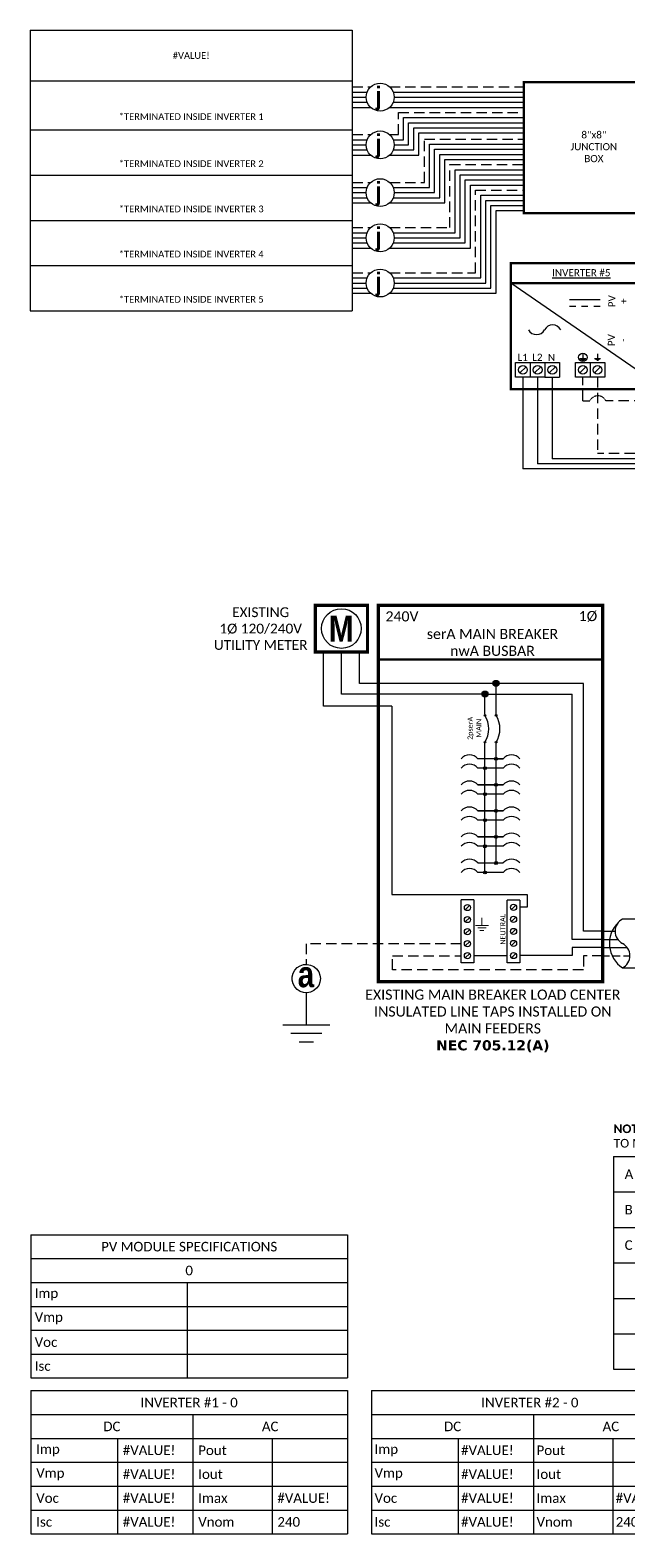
# Model space of a CAD drawing. Header units: feet. Extents: x 10037 to 10656, y 16038 to 16580.
# Drawn here: x 10037 to 10253, y 16038 to 16580 of the extents above; entities that cross this region are included whole.
import ezdxf

# ---------------------------------------------------------------- set-up
doc = ezdxf.new("R2010")
doc.units = ezdxf.units.FT
doc.header["$MEASUREMENT"] = 0
doc.linetypes.add('HIDDEN', pattern=[0.375, 0.25, -0.125])
doc.styles.add('ONE LINE TXT', font='techb___.ttf')
doc.styles.get("Standard").update_dxf_attribs({"font": 'CALIBRI.TTF'})

# ---------------------------------------------------------------- blocks, each defined once
blk = doc.blocks.new('lineTapPanel')
at = {"linetype": 'Continuous'}
h = blk.add_hatch(color=254, dxfattribs=at)
h.dxf.hatch_style = 1
edge = h.paths.add_edge_path()
edge.add_arc((-38.44, 98.34), 1.11, 0, 360)
h = blk.add_hatch(color=254, dxfattribs=at)
h.dxf.hatch_style = 1
edge = h.paths.add_edge_path()
edge.add_arc((-42.47, 94.51), 1.11, 0, 360)
h = blk.add_hatch(color=1, dxfattribs=at)
h.dxf.hatch_style = 1
edge = h.paths.add_edge_path()
edge.add_arc((-42.47, 86.8), 0.291, 0, 360)
h = blk.add_hatch(color=1, dxfattribs=at)
h.dxf.hatch_style = 1
edge = h.paths.add_edge_path()
edge.add_arc((-38.44, 86.8), 0.291, 0, 360)
h = blk.add_hatch(color=1, dxfattribs=at)
h.dxf.hatch_style = 1
edge = h.paths.add_edge_path()
edge.add_arc((-42.47, 77.16), 0.291, 0, 360)
h = blk.add_hatch(color=1, dxfattribs=at)
h.dxf.hatch_style = 1
edge = h.paths.add_edge_path()
edge.add_arc((-38.44, 77.16), 0.291, 0, 360)
h = blk.add_hatch(color=1, dxfattribs=at)
h.dxf.hatch_style = 1
edge = h.paths.add_edge_path()
edge.add_arc((-38.44, 71.16), 0.528, 0, 360)
h = blk.add_hatch(color=1, dxfattribs=at)
h.dxf.hatch_style = 1
edge = h.paths.add_edge_path()
edge.add_arc((-42.47, 67.78), 0.528, 0, 360)
h = blk.add_hatch(color=1, dxfattribs=at)
h.dxf.hatch_style = 1
edge = h.paths.add_edge_path()
edge.add_arc((-38.44, 61.76), 0.528, 0, 360)
h = blk.add_hatch(color=1, dxfattribs=at)
h.dxf.hatch_style = 1
edge = h.paths.add_edge_path()
edge.add_arc((-42.47, 58.38), 0.528, 0, 360)
h = blk.add_hatch(color=1, dxfattribs=at)
h.dxf.hatch_style = 1
edge = h.paths.add_edge_path()
edge.add_arc((-42.47, 48.98), 0.528, 0, 360)
h = blk.add_hatch(color=1, dxfattribs=at)
h.dxf.hatch_style = 1
edge = h.paths.add_edge_path()
edge.add_arc((-38.44, 52.36), 0.528, 0, 360)
h = blk.add_hatch(color=1, dxfattribs=at)
h.dxf.hatch_style = 1
edge = h.paths.add_edge_path()
edge.add_arc((-38.44, 42.95), 0.528, 0, 360)
h = blk.add_hatch(color=1, dxfattribs=at)
h.dxf.hatch_style = 1
edge = h.paths.add_edge_path()
edge.add_arc((-42.47, 39.58), 0.528, 0, 360)
h = blk.add_hatch(color=1, dxfattribs=at)
h.dxf.hatch_style = 1
edge = h.paths.add_edge_path()
edge.add_arc((-38.44, 33.55), 0.528, 0, 360)
h = blk.add_hatch(color=1, dxfattribs=at)
h.dxf.hatch_style = 1
edge = h.paths.add_edge_path()
edge.add_arc((-42.47, 30.17), 0.528, 0, 360)
at = {"color": 155, "true_color": 0x647190}
blk.add_line((-80.92, 126.59), (0, 126.59), dxfattribs=at)
at = {"color": 253, "linetype": 'Continuous'}
for p, q in [((-100.73, 90.2), (-100.73, 109.7)), ((-76.04, 90.2), (-100.73, 90.2)), ((-76.04, 90.2), (-76.04, 22.16)), ((-76.04, 22.16), (-27.25, 22.16)), ((-27.25, 22.16), (-27.25, 17.57)), ((-27.25, 17.57), (-29.89, 17.57)), ((-11.01, 0.16), (-29.89, 0.16)), ((0, 3), (-11.01, 3)), ((-11.01, 3), (-11.01, 0.16))]:
    blk.add_line(p, q, dxfattribs=at)
at = {"color": 10, "linetype": 'Continuous'}
for p, q in [((-94.24, 94.51), (-94.24, 109.7)), ((-43.58, 94.51), (-94.24, 94.51)), ((-42.47, 87.09), (-42.47, 93.4)), ((-41.36, 94.51), (-10.98, 94.51)), ((-10.98, 6), (-10.98, 94.51)), ((-42.47, 30.17), (-42.47, 76.87)), ((-35.88, 67.78), (-45.04, 67.78)), ((-35.88, 58.38), (-45.04, 58.38)), ((-35.88, 48.98), (-45.04, 48.98)), ((-35.88, 39.58), (-45.04, 39.58)), ((-35.88, 30.17), (-45.04, 30.17)), ((0, 6), (-10.98, 6))]:
    blk.add_line(p, q, dxfattribs=at)
at = {"color": 7, "linetype": 'Continuous'}
for p, q in [((-87.75, 98.34), (-87.75, 109.7)), ((-39.56, 98.34), (-87.75, 98.34)), ((-6.96, 9), (-6.96, 98.34)), ((-38.44, 87.09), (-38.44, 97.23)), ((-38.44, 61.76), (-38.44, 76.87)), ((-35.88, 71.16), (-45.04, 71.16)), ((-38.44, 71.16), (-35.88, 71.16)), ((-45.04, 61.76), (-35.88, 61.76)), ((-35.88, 61.76), (-45.04, 61.76)), ((-38.44, 52.36), (-38.44, 61.76)), ((-45.04, 52.36), (-35.88, 52.36)), ((-35.88, 52.36), (-45.04, 52.36)), ((-38.44, 42.95), (-38.44, 52.36)), ((-45.04, 42.95), (-35.88, 42.95)), ((-35.88, 42.95), (-45.04, 42.95)), ((-38.44, 33.55), (-38.44, 42.95)), ((-35.88, 33.55), (-45.04, 33.55))]:
    blk.add_line(p, q, dxfattribs=at)
at = {"lineweight": 50}
blk.add_line((-80.92, 106.95), (0, 106.95), dxfattribs=at)
at = {"color": 7}
for p, q in [((-6.96, 98.34), (-37.33, 98.34)), ((0, 9), (-6.96, 9))]:
    blk.add_line(p, q, dxfattribs=at)
at = {"color": 1, "linetype": 'Continuous'}
for p, q in [((-51.03, -2.51), (-51.03, 20.23)), ((-46.49, 20.23), (-51.03, 20.23)), ((-46.49, 20.23), (-46.49, -2.51)), ((-34.43, -2.43), (-34.43, 20.16)), ((-29.89, 20.16), (-34.43, 20.16)), ((-29.89, 20.16), (-29.89, -2.43)), ((-46.49, -2.51), (-51.03, -2.51)), ((-29.89, -2.43), (-34.43, -2.43))]:
    blk.add_line(p, q, dxfattribs=at)
at = {"color": 4, "linetype": 'Continuous'}
for p, q in [((-47.97, 18.28), (-49.55, 16.71)), ((-31.37, 18.35), (-32.94, 16.78)), ((-47.97, 13.93), (-49.55, 12.36)), ((-31.37, 14), (-32.94, 12.43)), ((-47.97, 9.58), (-49.55, 8.01)), ((-31.37, 9.65), (-32.94, 8.08)), ((-47.97, 5.23), (-49.55, 3.66)), ((-47.97, 0.88), (-49.55, -0.69)), ((-31.37, 5.3), (-32.94, 3.73)), ((-31.37, 0.95), (-32.94, -0.62))]:
    blk.add_line(p, q, dxfattribs=at)
at = {"color": 92, "linetype": 'HIDDEN', "ltscale": 15}
for p, q in [((-51.03, 4.44), (-106.89, 4.44)), ((-106.89, 4.44), (-106.89, -4.87)), ((-75.84, -4.96), (-75.84, 0.09)), ((-75.84, 0.09), (-51.03, 0.09)), ((0, 0), (-6.96, 0)), ((-6.96, -4.96), (-75.84, -4.96)), ((-6.96, 0), (-6.96, -4.96))]:
    blk.add_line(p, q, dxfattribs=at)
at = {"color": 92, "linetype": 'Continuous', "ltscale": 15}
blk.add_line((-34.43, 0.09), (-46.49, 0.09), dxfattribs=at)
at = {"color": 92, "ltscale": 15}
blk.add_line((-106.89, -4.87), (-106.89, -24.84), dxfattribs=at)
at = {"lineweight": 50, "const_width": 1.19}
for points in [[(-103.67, 109.7), (-103.67, 126.59), (-84.82, 126.59), (-84.82, 109.7)], [(-80.92, -9.3), (-80.92, 126.59), (0, 126.59), (0, -9.3)]]:
    blk.add_lwpolyline(points, close=True, dxfattribs=at)
at = {"color": 92, "linetype": 'Continuous', "lineweight": 5, "ltscale": 0.05, "flags": 128}
for points in [[(-45.88, 10.97), (-41.2, 10.97)], [(-43.54, 13.81), (-43.54, 10.97)], [(-42.01, 10.1), (-45.07, 10.1)], [(-42.82, 9.23), (-44.25, 9.23)]]:
    blk.add_lwpolyline(points, dxfattribs=at)
at = {"color": 92, "linetype": 'Continuous', "ltscale": 4, "flags": 128}
for points in [[(-115.37, -24.84), (-98.41, -24.84)], [(-101.35, -27.98), (-112.43, -27.98)], [(-104.29, -31.12), (-109.49, -31.12)]]:
    blk.add_lwpolyline(points, dxfattribs=at)
at = {"linetype": 'Continuous'}
blk.add_circle((-94.24, 118.15), 7.15, dxfattribs=at)
at = {"color": 7, "linetype": 'Continuous'}
for centre in [(-38.44, 98.34), (-38.44, 98.34), (-42.47, 94.51)]:
    blk.add_circle(centre, 1.11, dxfattribs=at)
at = {"color": 1, "linetype": 'Continuous'}
for centre, radius in [((-42.47, 86.8), 0.291), ((-38.44, 86.8), 0.291), ((-42.47, 77.16), 0.291), ((-38.44, 77.16), 0.291), ((-38.44, 71.16), 0.528), ((-42.47, 67.78), 0.528), ((-38.44, 61.76), 0.528), ((-42.47, 58.38), 0.528), ((-42.47, 48.98), 0.528), ((-38.44, 52.36), 0.528), ((-38.44, 42.95), 0.528), ((-42.47, 39.58), 0.528), ((-38.44, 33.55), 0.528), ((-42.47, 30.17), 0.528)]:
    blk.add_circle(centre, radius, dxfattribs=at)
at = {"color": 4, "linetype": 'Continuous'}
for centre in [(-48.76, 17.49), (-32.16, 17.57), (-48.76, 13.14), (-32.16, 13.21), (-48.76, 8.79), (-48.76, 4.44), (-32.16, 8.86), (-32.16, 4.51), (-48.76, 0.09), (-32.16, 0.16)]:
    blk.add_circle(centre, 1.11, dxfattribs=at)
at = {"color": 1, "linetype": 'Continuous'}
for centre, radius, start, end in [((-50.14, 81.98), 9.06, 327.8708, 32.1292), ((-46.11, 81.98), 9.06, 327.8708, 32.1292), ((-48.03, 68.62), 3.93, 40.3392, 139.6608), ((-32.88, 68.62), 3.93, 40.3392, 139.6608), ((-48.03, 65.24), 3.93, 40.3392, 139.6608), ((-32.88, 65.24), 3.93, 40.3392, 139.6608), ((-48.03, 59.21), 3.93, 40.3392, 139.6608), ((-48.03, 55.84), 3.93, 40.3392, 139.6608), ((-32.88, 59.21), 3.93, 40.3392, 139.6608), ((-32.88, 55.84), 3.93, 40.3392, 139.6608), ((-48.03, 49.81), 3.93, 40.3392, 139.6608), ((-48.03, 46.43), 3.93, 40.3392, 139.6608), ((-32.88, 49.81), 3.93, 40.3392, 139.6608), ((-32.88, 46.43), 3.93, 40.3392, 139.6608), ((-48.03, 40.41), 3.93, 40.3392, 139.6608), ((-32.88, 40.41), 3.93, 40.3392, 139.6608), ((-48.03, 37.03), 3.93, 40.3392, 139.6608), ((-32.88, 37.03), 3.93, 40.3392, 139.6608), ((-48.03, 31.01), 3.93, 40.3392, 139.6608), ((-32.88, 31.01), 3.93, 40.3392, 139.6608), ((-48.03, 27.63), 3.93, 40.3392, 139.6608), ((-32.88, 27.63), 3.93, 40.3392, 139.6608)]:
    blk.add_arc(centre, radius, start, end, dxfattribs=at)
at = {"color": 253, "linetype": 'Continuous', "style": 'ONE LINE TXT'}
blk.add_text('M', height=9.38, dxfattribs=at).set_placement((-98.8, 113.43))
at = {"color": 4, "linetype": 'Continuous'}
blk.add_text('NEUTRAL', height=1.874, rotation=90, dxfattribs=at).set_placement((-35.08, 4.08))
at = {"color": 1, "attachment_point": 5}
for s, width, gutter_width, heights, insert, char_height in [('EXISTING\\P1Ø 120/240V UTILITY METER', 37.8067, 7.17, [0], (-123.35, 118.13), 3.5433), ('240V', 0.1481, 0.75, [0], (-72.39, 122.54), 3.658), ('1Ø', 0.1481, 0.75, [0], (-5.31, 122.54), 3.658), ('serA MAIN BREAKER\\PnwA BUSBAR', 72.4998, 0.75, [0], (-39.75, 113.14), 3.6576), ('EXISTING MAIN BREAKER LOAD CENTER INSULATED LINE TAPS INSTALLED ON MAIN FEEDERS\\P{\\fVerdana|b1|i0|c0|p34;NEC 705.12(A)}', 98.9176, 7.17, [106.42], (-39.63, -23.42), 3.6576)]:
    blk.add_mtext_dynamic_manual_height_columns(s, width=width, gutter_width=gutter_width, heights=heights, dxfattribs=dict(at, insert=insert, char_height=char_height))
at = {"color": 4, "linetype": 'Continuous', "insert": (-46.25, 82.15), "char_height": 1.874, "attachment_point": 5, "rotation": 90}
blk.add_mtext_dynamic_manual_height_columns('2pserA\\PMAIN', width=0.1481, gutter_width=0.75, heights=[0], dxfattribs=at)
blk = doc.blocks.new('*U26')
at = {"color": 7}
blk.add_blockref('lineTapPanel', (0, 0), dxfattribs=at)
blk = doc.blocks.new('*T15')
at = {"color": 0, "lineweight": -2, "transparency": 16777216}
for p, q in [((0, 0), (114.19, 0)), ((0, 0), (0, -51.7)), ((114.19, 0), (114.19, -51.7)), ((0, -8.62), (114.19, -8.62)), ((58.43, -8.62), (58.43, -51.7)), ((0, -17.23), (114.19, -17.23)), ((31.22, -17.23), (31.22, -51.7)), ((86.98, -17.23), (86.98, -51.7)), ((0, -25.85), (114.19, -25.85)), ((0, -34.47), (114.19, -34.47)), ((0, -43.08), (114.19, -43.08)), ((0, -51.7), (114.19, -51.7))]:
    blk.add_line(p, q, dxfattribs=at)
at = {"color": 0, "linetype": 'Continuous', "transparency": 16777216, "char_height": 3.4544}
for s, insert, width, attachment_point in [('{\\fCalibri|b0|i0|c0;INVERTER #1 - 0', (57.09, -4.31), 110.3293, 5), ('{\\fCalibri|b0|i0|c0;DC', (29.22, -12.93), 54.5755, 5), ('{\\fCalibri|b0|i0|c0;AC', (86.31, -12.93), 51.8976, 5), ('{\\fCalibri|b0|i0|c0;Imp', (1.93, -21.54), 27.3681, 4), ('{\\fCalibri|b0|i0|c0;#VALUE!', (33.15, -21.54), 23.3513, 4), ('{\\fCalibri|b0|i0|c0;Pout', (60.36, -21.54), 24.6902, 4), ('{\\fCalibri|b0|i0|c0;', (88.91, -21.54), 23.3513, 4), ('{\\fCalibri|b0|i0|c0;Vmp', (1.93, -30.16), 27.3681, 4), ('{\\fCalibri|b0|i0|c0;#VALUE!', (33.15, -30.16), 23.3513, 4), ('{\\fCalibri|b0|i0|c0;Iout', (60.36, -30.16), 24.6902, 4), ('{\\fCalibri|b0|i0|c0;', (88.91, -30.16), 23.3513, 4), ('{\\fCalibri|b0|i0|c0;Voc', (1.93, -38.78), 27.3681, 4), ('{\\fCalibri|b0|i0|c0;#VALUE!', (33.15, -38.78), 23.3513, 4), ('{\\fCalibri|b0|i0|c0;Imax', (60.36, -38.78), 24.6902, 4), ('{\\fCalibri|b0|i0|c0;#VALUE!', (88.91, -38.78), 23.3513, 4), ('{\\fCalibri|b0|i0|c0;Isc', (1.93, -47.39), 27.3681, 4), ('{\\fCalibri|b0|i0|c0;#VALUE!', (33.15, -47.39), 23.3513, 4), ('{\\fCalibri|b0|i0|c0;Vnom', (60.36, -47.39), 24.6902, 4), ('{\\fCalibri|b0|i0|c0;240', (88.91, -47.39), 23.3513, 4)]:
    blk.add_mtext(s, dxfattribs=dict(at, insert=insert, width=width, attachment_point=attachment_point))
blk = doc.blocks.new('*T16')
at = {"color": 0, "lineweight": -2, "transparency": 16777216}
for p, q in [((0, 0), (114.19, 0)), ((0, 0), (0, -51.7)), ((114.19, 0), (114.19, -51.7)), ((0, -8.62), (114.19, -8.62)), ((58.43, -8.62), (58.43, -51.7)), ((0, -17.23), (114.19, -17.23)), ((31.22, -17.23), (31.22, -51.7)), ((86.98, -17.23), (86.98, -51.7)), ((0, -25.85), (114.19, -25.85)), ((0, -34.47), (114.19, -34.47)), ((0, -43.08), (114.19, -43.08)), ((0, -51.7), (114.19, -51.7))]:
    blk.add_line(p, q, dxfattribs=at)
at = {"color": 0, "linetype": 'Continuous', "transparency": 16777216, "char_height": 3.4544}
for s, insert, width, attachment_point in [('{\\fCalibri|b0|i0|c0;INVERTER #2 - 0', (57.09, -4.31), 112.0547, 5), ('{\\fCalibri|b0|i0|c0;DC', (29.22, -12.93), 56.3009, 5), ('{\\fCalibri|b0|i0|c0;AC', (86.31, -12.93), 53.623, 5), ('{\\fCalibri|b0|i0|c0;Imp', (1.07, -21.54), 29.0935, 4), ('{\\fCalibri|b0|i0|c0;#VALUE!', (32.29, -21.54), 25.0767, 4), ('{\\fCalibri|b0|i0|c0;Pout', (59.5, -21.54), 26.4156, 4), ('{\\fCalibri|b0|i0|c0;', (88.04, -21.54), 25.0767, 4), ('{\\fCalibri|b0|i0|c0;Vmp', (1.07, -30.16), 29.0935, 4), ('{\\fCalibri|b0|i0|c0;#VALUE!', (32.29, -30.16), 25.0767, 4), ('{\\fCalibri|b0|i0|c0;Iout', (59.5, -30.16), 26.4156, 4), ('{\\fCalibri|b0|i0|c0;', (88.04, -30.16), 25.0767, 4), ('{\\fCalibri|b0|i0|c0;Voc', (1.07, -38.78), 29.0935, 4), ('{\\fCalibri|b0|i0|c0;#VALUE!', (32.29, -38.78), 25.0767, 4), ('{\\fCalibri|b0|i0|c0;Imax', (59.5, -38.78), 26.4156, 4), ('{\\fCalibri|b0|i0|c0;#VALUE!', (88.04, -38.78), 25.0767, 4), ('{\\fCalibri|b0|i0|c0;Isc', (1.07, -47.39), 29.0935, 4), ('{\\fCalibri|b0|i0|c0;#VALUE!', (32.29, -47.39), 25.0767, 4), ('{\\fCalibri|b0|i0|c0;Vnom', (59.5, -47.39), 26.4156, 4), ('{\\fCalibri|b0|i0|c0;240', (88.04, -47.39), 25.0767, 4)]:
    blk.add_mtext(s, dxfattribs=dict(at, insert=insert, width=width, attachment_point=attachment_point))
blk = doc.blocks.new('*T20')
at = {"color": 0, "lineweight": -2, "transparency": 16777216}
for p, q in [((0, 0), (114.19, 0)), ((0, 0), (0, -51.69)), ((114.19, 0), (114.19, -51.69)), ((0, -8.62), (114.19, -8.62)), ((0, -17.23), (114.19, -17.23)), ((56.41, -17.23), (56.41, -51.69)), ((0, -25.85), (114.19, -25.85)), ((0, -34.46), (114.19, -34.46)), ((0, -43.08), (114.19, -43.08)), ((0, -51.69), (114.19, -51.69))]:
    blk.add_line(p, q, dxfattribs=at)
at = {"color": 0, "linetype": 'Continuous', "transparency": 16777216, "char_height": 3.4544}
for s, insert, width, attachment_point in [('{\\fCalibri|b0|i0|c0;PV MODULE SPECIFICATIONS', (57.09, -4.31), 111.433, 5), ('{\\fCalibri|b0|i0|c0;0', (57.09, -12.92), 111.433, 5), ('{\\fCalibri|b0|i0|c0;Imp', (1.38, -21.54), 53.6551, 4), ('{\\fCalibri|b0|i0|c0;', (57.78, -21.54), 55.0254, 4), ('{\\fCalibri|b0|i0|c0;Vmp', (1.38, -30.15), 53.6551, 4), ('{\\fCalibri|b0|i0|c0;', (57.78, -30.15), 55.0254, 4), ('{\\fCalibri|b0|i0|c0;Voc', (1.38, -38.77), 53.6551, 4), ('{\\fCalibri|b0|i0|c0;', (57.78, -38.77), 55.0254, 4), ('{\\fCalibri|b0|i0|c0;Isc', (1.38, -47.39), 53.6551, 4), ('{\\fCalibri|b0|i0|c0;', (57.78, -47.39), 55.0254, 4)]:
    blk.add_mtext(s, dxfattribs=dict(at, insert=insert, width=width, attachment_point=attachment_point))
blk = doc.blocks.new('*T21')
at = {"linetype": 'ByBlock', "lineweight": -2, "transparency": 16777216}
for p, q in [((0, 0), (390.51, 0)), ((0, 0), (0, -76.8)), ((11.58, 0), (11.58, -76.8)), ((195.1, 0), (195.1, -76.8)), ((206.68, 0), (206.68, -76.8)), ((390.51, 0), (390.51, -76.8)), ((0, -12.8), (390.51, -12.8)), ((0, -25.61), (390.51, -25.61)), ((0, -38.41), (390.51, -38.41)), ((0, -51.22), (390.51, -51.22)), ((0, -64.02), (390.51, -64.02)), ((0, -76.8), (390.51, -76.8))]:
    blk.add_line(p, q, dxfattribs=at)
at = {"color": 0, "linetype": 'Continuous', "transparency": 16777216, "char_height": 3.4544, "attachment_point": 4}
for s, insert, width in [('{\\fCalibri|b0|i0|c0;A', (4.06, -6.4), 3.4544), ('{\\fCalibri|b0|i0|c0;#6 THWN-2 GEC TO EXISTING GROUND ROD', (15.65, -6.4), 175.3856), ('{\\fCalibri|b0|i0|c0;', (199.16, -6.4), 3.4544), ('{\\fCalibri|b0|i0|c0;', (210.74, -6.4), 175.7027), ('{\\fCalibri|b0|i0|c0;B', (4.06, -19.21), 3.4544), ("{\\fCalibri|b0|i0|c0;1'' EMT W/ 3-#10 THWN-2, 1-#10 THWN-2 GROUND", (15.65, -19.21), 175.3856), ('{\\fCalibri|b0|i0|c0;', (199.16, -19.21), 3.4544), ('{\\fCalibri|b0|i0|c0;', (210.74, -19.21), 175.7027), ('{\\fCalibri|b0|i0|c0;C', (4.06, -32.01), 3.4544), ('{\\fCalibri|b0|i0|c0;#12 PV WIRE W/ #8 BARE COPPER BOND TO MODULES AND RAILS', (15.65, -32.01), 175.3856), ('{\\fCalibri|b0|i0|c0;', (199.16, -32.01), 3.4544), ('{\\fCalibri|b0|i0|c0;', (210.74, -32.01), 175.7027), ('{\\fCalibri|b0|i0|c0;', (4.06, -44.82), 3.4544), ('{\\fCalibri|b0|i0|c0;', (15.65, -44.82), 175.3856), ('{\\fCalibri|b0|i0|c0;', (199.16, -44.82), 3.4544), ('{\\fCalibri|b0|i0|c0;', (210.74, -44.82), 175.7027), ('{\\fCalibri|b0|i0|c0;', (4.06, -57.62), 3.4544), ('{\\fCalibri|b0|i0|c0;', (15.65, -57.62), 175.3856), ('{\\fCalibri|b0|i0|c0;', (199.16, -57.62), 3.4544), ('{\\fCalibri|b0|i0|c0;', (210.74, -57.62), 175.7027), ('{\\fCalibri|b0|i0|c0;', (4.06, -70.41), 3.4544), ('{\\fCalibri|b0|i0|c0;', (15.65, -70.41), 175.3856), ('{\\fCalibri|b0|i0|c0;', (199.16, -70.41), 3.4544), ('{\\fCalibri|b0|i0|c0;', (210.74, -70.41), 175.7027)]:
    blk.add_mtext(s, dxfattribs=dict(at, insert=insert, width=width))
blk = doc.blocks.new('*T22')
at = {"color": 9, "linetype": 'ByBlock', "lineweight": 30, "true_color": 0xa7bfde, "transparency": 16777216}
blk.add_line((0, 0), (116.21, 0), dxfattribs=at)
at = {"color": 0, "linetype": 'ByBlock', "lineweight": -2, "transparency": 16777216}
for p, q in [((0, 0), (0, -101.3)), ((116.21, 0), (116.21, -101.3)), ((0, -18.37), (116.21, -18.37)), ((0, -36.03), (116.21, -36.03)), ((0, -52.35), (116.21, -52.35)), ((0, -68.66), (116.21, -68.66)), ((0, -84.98), (116.21, -84.98)), ((0, -101.3), (116.21, -101.3))]:
    blk.add_line(p, q, dxfattribs=at)
at = {"color": 0, "transparency": 16777216, "char_height": 2.4195, "width": 110.4406, "attachment_point": 5}
for s, insert in [('{\\fCalibri|b0|i0|c0;#VALUE!', (58.11, -9.18)), ('{\\fCalibri|b0|i0|c0;^J^J*TERMINATED INSIDE INVERTER 1', (58.11, -27.2)), ('{\\fCalibri|b0|i0|c0;^J^J*TERMINATED INSIDE INVERTER 2', (58.11, -44.19)), ('{\\fCalibri|b0|i0|c0;^J^J*TERMINATED INSIDE INVERTER 3', (58.11, -60.51)), ('{\\fCalibri|b0|i0|c0;^J^J*TERMINATED INSIDE INVERTER 4', (58.11, -76.82)), ('{\\fCalibri|b0|i0|c0;^J^J*TERMINATED INSIDE INVERTER 5', (58.11, -93.14))]:
    blk.add_mtext(s, dxfattribs=dict(at, insert=insert))
blk = doc.blocks.new('*U29')
at = {"color": 92, "linetype": 'HIDDEN', "ltscale": 15}
blk.add_line((0, 0), (0, -9.32), dxfattribs=at)
at = {"color": 92, "ltscale": 15}
blk.add_line((0, -9.32), (0, -29.28), dxfattribs=at)
at = {"color": 92, "linetype": 'Continuous', "ltscale": 4, "flags": 128}
for points in [[(-8.48, -29.28), (8.48, -29.28)], [(5.54, -32.42), (-5.54, -32.42)], [(2.6, -35.56), (-2.6, -35.56)]]:
    blk.add_lwpolyline(points, dxfattribs=at)
at = {"color": 7, "linetype": 'Continuous'}
blk.add_wipeout([(5.09, -12.58), (4.93, -13.85), (4.46, -15.04), (3.71, -16.08), (2.72, -16.9), (1.56, -17.44), (0.3, -17.68), (-0.98, -17.6), (-2.2, -17.21), (-3.28, -16.52), (-4.16, -15.59), (-4.77, -14.46), (-5.09, -13.22), (-5.09, -11.94), (-4.77, -10.7), (-4.16, -9.57), (-3.28, -8.64), (-2.2, -7.95), (-0.98, -7.56), (0.3, -7.48), (1.56, -7.72), (2.72, -8.26), (3.71, -9.08), (4.46, -10.12), (4.93, -11.31)], dxfattribs=at)
blk.add_lwpolyline([(5.09, -12.58), (4.93, -13.85), (4.46, -15.04), (3.71, -16.08), (2.72, -16.9), (1.56, -17.44), (0.3, -17.68), (-0.98, -17.6), (-2.2, -17.21), (-3.28, -16.52), (-4.16, -15.59), (-4.77, -14.46), (-5.09, -13.22), (-5.09, -11.94), (-4.77, -10.7), (-4.16, -9.57), (-3.28, -8.64), (-2.2, -7.95), (-0.98, -7.56), (0.3, -7.48), (1.56, -7.72), (2.72, -8.26), (3.71, -9.08), (4.46, -10.12), (4.93, -11.31), (5.09, -12.58)], close=True, dxfattribs=at)
at = {"color": 1, "linetype": 'Continuous', "insert": (-3.13, -6.33), "char_height": 9.3833, "attachment_point": 1, "style": 'ONE LINE TXT'}
blk.add_mtext_dynamic_manual_height_columns('{\\W1;\\C256;a}', width=0.1385, gutter_width=2.13, heights=[0], dxfattribs=at)
blk = doc.blocks.new('*U30')
at = {"color": 7, "linetype": 'Continuous'}
for p, q in [((-7.14, 13.31), (-28.39, 13.31)), ((-28.39, -4.31), (-7.14, -4.31))]:
    blk.add_line(p, q, dxfattribs=at)
at = {"color": 7}
for p, q in [((-35.53, 9), (-31.05, 9)), ((-9.81, 9), (0, 9))]:
    blk.add_line(p, q, dxfattribs=at)
at = {"color": 10}
for p, q in [((-35.53, 6), (-30.11, 6)), ((-8.87, 6), (0, 6))]:
    blk.add_line(p, q, dxfattribs=at)
at = {"color": 253}
for p, q in [((-35.53, 3), (-26.66, 3)), ((-5.41, 3), (0, 3))]:
    blk.add_line(p, q, dxfattribs=at)
at = {"color": 92, "linetype": 'HIDDEN', "ltscale": 10}
for p, q in [((-4.48, 0), (0, 0)), ((-35.53, 0), (-25.72, 0))]:
    blk.add_line(p, q, dxfattribs=at)
at = {"color": 7, "linetype": 'Continuous'}
for centre, start, end in [((-22.54, 4.5), 133.9732, 236.4265), ((-12.99, 4.5), 313.9732, 56.4265)]:
    blk.add_arc(centre, 10.58, start, end, dxfattribs=at)
at = {"linetype": 'Continuous'}
for centre, start, end in [((-26.08, 8.91), 117.6639, 242.3361), ((-4.83, 8.91), 117.6639, 242.3361), ((-30.7, 0.09), 297.6639, 62.3361), ((-9.45, 0.09), 297.6639, 62.3361)]:
    blk.add_arc(centre, 4.98, start, end, dxfattribs=at)
blk = doc.blocks.new('*U24')
at = {"lineweight": 50}
blk.add_line((-43.61, 43.06), (0, 43.06), dxfattribs=at)
at = {"color": 1, "linetype": 'Continuous'}
for p, q in [((-35.27, 34.78), (-35.27, 39.32)), ((-35.27, 39.32), (-8.32, 39.32)), ((-8.32, 39.32), (-8.32, 34.78)), ((-8.32, 34.78), (-35.27, 34.78)), ((-26.07, 25.18), (-22.81, 22.74)), ((-21.73, 22.73), (-20.49, 22.73)), ((-17.94, 22.73), (-16.7, 22.73)), ((-26.07, 17.65), (-22.81, 15.2)), ((-21.73, 15.2), (-20.49, 15.2)), ((-17.94, 15.2), (-16.7, 15.2)), ((-35.27, 1.76), (-8.32, 1.76)), ((-35.27, 1.76), (-35.27, -2.78)), ((-8.32, 1.76), (-8.32, -2.78)), ((-8.32, -2.78), (-35.27, -2.78))]:
    blk.add_line(p, q, dxfattribs=at)
at = {"color": 4, "linetype": 'Continuous'}
for p, q in [((-31.89, 37.83), (-33.46, 36.26)), ((-27.53, 37.83), (-29.11, 36.26)), ((-23.18, 37.83), (-24.76, 36.26)), ((-18.83, 37.83), (-20.41, 36.26)), ((-14.48, 37.83), (-16.06, 36.26)), ((-10.13, 37.83), (-11.7, 36.26)), ((-31.89, 0.28), (-33.46, -1.3)), ((-27.53, 0.28), (-29.11, -1.3)), ((-23.18, 0.28), (-24.76, -1.3)), ((-18.83, 0.28), (-20.41, -1.3)), ((-14.48, 0.28), (-16.06, -1.3)), ((-10.13, 0.28), (-11.7, -1.3))]:
    blk.add_line(p, q, dxfattribs=at)
at = {"color": 253, "linetype": 'Continuous'}
for p, q in [((-32.67, 32.17), (-32.67, 34.78)), ((-10.92, 32.17), (-10.92, 34.78)), ((-38.16, 3), (-38.16, 32.17)), ((-38.16, 32.17), (-32.67, 32.17)), ((-5.43, 32.17), (-10.92, 32.17)), ((-5.43, 3), (-5.43, 32.17)), ((-43.61, 3), (-38.16, 3)), ((0, 3), (-5.43, 3))]:
    blk.add_line(p, q, dxfattribs=at)
at = {"color": 7, "linetype": 'Continuous'}
for p, q in [((-27.97, 22.73), (-41.66, 22.73)), ((-41.66, 9), (-41.66, 22.73)), ((-15.62, 22.73), (-1.93, 22.73)), ((-1.93, 9), (-1.93, 22.73))]:
    blk.add_line(p, q, dxfattribs=at)
at = {"color": 10, "linetype": 'Continuous'}
for p, q in [((-27.97, 15.2), (-39.8, 15.2)), ((-39.8, 6), (-39.8, 15.2)), ((-15.62, 15.2), (-3.79, 15.19)), ((-3.79, 6), (-3.79, 15.2)), ((-43.61, 6), (-39.8, 6)), ((0, 6), (-3.79, 6))]:
    blk.add_line(p, q, dxfattribs=at)
at = {"color": 7}
for p, q in [((-43.61, 9), (-41.66, 9)), ((0, 9), (-1.93, 9))]:
    blk.add_line(p, q, dxfattribs=at)
at = {"color": 92, "linetype": 'HIDDEN', "ltscale": 15}
for p, q in [((-43.61, 0), (-36.58, 0)), ((-36.58, 0), (-36.58, 4.9)), ((-36.58, 4.9), (-32.67, 4.9)), ((-32.67, 4.9), (-32.67, 1.76)), ((-7.01, 4.9), (-10.92, 4.9)), ((-10.92, 4.9), (-10.92, 1.76)), ((-7.01, 0), (-7.01, 4.9)), ((0, 0), (-7.01, 0))]:
    blk.add_line(p, q, dxfattribs=at)
at = {"lineweight": 50, "const_width": 1.19}
blk.add_lwpolyline([(-43.61, -9.34), (-43.61, 49.84), (0, 49.84), (0, -9.34)], close=True, dxfattribs=at)
at = {"color": 92, "linetype": 'Continuous', "lineweight": 5, "ltscale": 0.05, "flags": 128}
for points in [[(-21.8, -3.32), (-21.8, -6.17)], [(-24.14, -6.17), (-19.45, -6.17)], [(-20.27, -7.03), (-23.32, -7.03)], [(-21.08, -7.9), (-22.51, -7.9)]]:
    blk.add_lwpolyline(points, dxfattribs=at)
at = {"color": 4, "linetype": 'Continuous'}
for centre in [(-32.67, 37.05), (-28.32, 37.05), (-23.97, 37.05), (-19.62, 37.05), (-15.27, 37.05), (-10.92, 37.05), (-32.67, -0.51), (-28.32, -0.51), (-23.97, -0.51), (-19.62, -0.51), (-15.27, -0.51), (-10.92, -0.51)]:
    blk.add_circle(centre, 1.11, dxfattribs=at)
at = {"color": 1, "linetype": 'Continuous'}
for centre in [(-27.43, 22.73), (-22.27, 22.73), (-16.16, 22.73), (-27.43, 15.2), (-22.27, 15.2), (-16.16, 15.19)]:
    blk.add_circle(centre, 0.541, dxfattribs=at)
for points in [[(-20.49, 22.73), (-20.12, 23.49), (-19.22, 21.97), (-18.39, 23.49), (-17.94, 22.73)], [(-20.49, 15.2), (-20.12, 15.96), (-19.22, 14.43), (-18.39, 15.96), (-17.94, 15.2)]]:
    blk.add_spline(points, degree=3, dxfattribs=at)
at = {"color": 7}
blk.add_blockref('*U30', (-43.61, 0), dxfattribs=at)
at = {"color": 4, "linetype": 'Continuous'}
blk.add_text('ISOLATED NEUTRAL', height=1.8743, dxfattribs=at).set_placement((-35.32, 39.97))
at = {"color": 1}
for s, width, gutter_width, heights, insert, char_height, attachment_point in [('\\A1;\\pi2.6661;LOCKABLE ampA DISCONNECT \\P\\pi12.722;FUSED W/ ocA FUSES', 71.8931, 92.23, [18.56], (-58.88, 62.16), 3.4544, 1), ('240V', 0.1481, 0.75, [0], (-35.55, 46.4), 3.658, 5), ('1Ø', 0.1481, 0.75, [0], (-4.98, 46.1), 3.658, 5), ('\\A1;\\pi5.5987,t23.887;SQUARE D\\P\\pi5.8899,t24.178;PN: #####', 35.0816, 28.88, [13.54], (-39.35, -12.75), 3.6576, 1)]:
    blk.add_mtext_dynamic_manual_height_columns(s, width=width, gutter_width=gutter_width, heights=heights, dxfattribs=dict(at, insert=insert, char_height=char_height, attachment_point=attachment_point))

msp = doc.modelspace()

# ---------------------------------------------------------------- linework, layer by layer
at = {"color": 92, "linetype": 'HIDDEN', "ltscale": 15}
for p, q in [((10153.3, 16559.71), (10159.93, 16559.71)), ((10166.75, 16559.71), (10215.12, 16559.71)), ((10169.93, 16542.48), (10169.93, 16550.48)), ((10169.93, 16550.48), (10215.12, 16550.48)), ((10153.3, 16542.48), (10159.93, 16542.48)), ((10166.75, 16542.48), (10169.93, 16542.48)), ((10179.3, 16525.26), (10179.3, 16540.9)), ((10179.3, 16540.9), (10215.12, 16540.9)), ((10188.52, 16508.94), (10188.52, 16531.67)), ((10188.52, 16531.67), (10215.12, 16531.67)), ((10153.3, 16525.26), (10159.93, 16525.26)), ((10166.75, 16525.26), (10179.3, 16525.26)), ((10197.75, 16522.44), (10215.12, 16522.44)), ((10197.75, 16492.63), (10197.75, 16522.44)), ((10153.3, 16508.94), (10159.93, 16508.94)), ((10166.75, 16508.94), (10188.52, 16508.94)), ((10153.3, 16492.63), (10159.93, 16492.63)), ((10166.75, 16492.63), (10197.75, 16492.63)), ((10236.43, 16446.48), (10236.43, 16454.96)), ((10241.73, 16454.96), (10241.73, 16427.4)), ((10236.43, 16446.48), (10238.96, 16446.48)), ((10275.55, 16446.48), (10244.76, 16446.48)), ((10463.34, 16427.4), (10241.73, 16427.4))]:
    msp.add_line(p, q, dxfattribs=at)
at = {"color": 10, "linetype": 'Continuous'}
for p, q in [((10153.3, 16557.86), (10158.8, 16557.86)), ((10168.01, 16557.86), (10215.12, 16557.86)), ((10153.3, 16554.17), (10158.8, 16554.17)), ((10168.01, 16554.17), (10215.12, 16554.17)), ((10171.77, 16540.64), (10171.77, 16548.64)), ((10171.77, 16548.64), (10215.12, 16548.64)), ((10175.46, 16536.95), (10175.46, 16544.95)), ((10175.46, 16544.95), (10215.12, 16544.95)), ((10153.3, 16540.64), (10158.8, 16540.64)), ((10153.3, 16536.95), (10158.8, 16536.95)), ((10168.01, 16540.64), (10171.77, 16540.64)), ((10168.01, 16536.95), (10175.46, 16536.95)), ((10181.14, 16523.41), (10181.14, 16539.05)), ((10181.14, 16539.05), (10215.12, 16539.05)), ((10184.83, 16519.72), (10184.83, 16535.36)), ((10184.83, 16535.36), (10215.12, 16535.36)), ((10190.37, 16507.1), (10190.37, 16529.82)), ((10190.37, 16529.82), (10215.12, 16529.82)), ((10194.06, 16503.41), (10194.06, 16526.13)), ((10194.06, 16526.13), (10215.12, 16526.13)), ((10153.3, 16523.41), (10158.8, 16523.41)), ((10168.01, 16523.41), (10181.14, 16523.41)), ((10199.6, 16520.6), (10215.12, 16520.6)), ((10199.6, 16490.78), (10199.6, 16520.6)), ((10153.3, 16519.72), (10158.8, 16519.72)), ((10168.01, 16519.72), (10184.83, 16519.72)), ((10203.29, 16516.91), (10215.12, 16516.91)), ((10203.29, 16487.09), (10203.29, 16516.91)), ((10153.3, 16507.1), (10158.8, 16507.1)), ((10168.01, 16507.1), (10190.37, 16507.1)), ((10153.3, 16503.41), (10158.8, 16503.41)), ((10168.01, 16503.41), (10194.06, 16503.41)), ((10153.3, 16490.78), (10158.8, 16490.78)), ((10168.01, 16490.78), (10199.6, 16490.78)), ((10153.3, 16487.09), (10158.8, 16487.09)), ((10168.01, 16487.09), (10203.29, 16487.09)), ((10220.12, 16454.96), (10220.12, 16423.7)), ((10457.92, 16423.7), (10220.12, 16423.7))]:
    msp.add_line(p, q, dxfattribs=at)
at = {"color": 7, "linetype": 'Continuous'}
for p, q in [((10153.3, 16556.02), (10158.31, 16556.02)), ((10153.3, 16552.33), (10159.93, 16552.33)), ((10166.75, 16552.33), (10215.12, 16552.33)), ((10168.36, 16556.02), (10215.12, 16556.02)), ((10173.62, 16538.79), (10173.62, 16546.79)), ((10173.62, 16546.79), (10215.12, 16546.79)), ((10177.31, 16535.1), (10177.31, 16543.1)), ((10177.31, 16543.1), (10215.12, 16543.1)), ((10153.3, 16538.79), (10158.31, 16538.79)), ((10168.36, 16538.79), (10173.62, 16538.79)), ((10182.99, 16521.57), (10182.99, 16537.21)), ((10182.99, 16537.21), (10215.12, 16537.21)), ((10153.3, 16535.1), (10159.93, 16535.1)), ((10166.75, 16535.1), (10177.31, 16535.1)), ((10186.68, 16517.88), (10186.68, 16533.52)), ((10186.68, 16533.52), (10215.12, 16533.52)), ((10192.21, 16505.25), (10192.21, 16527.98)), ((10192.21, 16527.98), (10215.12, 16527.98)), ((10153.3, 16521.57), (10158.31, 16521.57)), ((10168.36, 16521.57), (10182.99, 16521.57)), ((10195.91, 16501.56), (10195.91, 16524.29)), ((10195.91, 16524.29), (10215.12, 16524.29)), ((10153.3, 16517.88), (10159.93, 16517.88)), ((10166.75, 16517.88), (10186.68, 16517.88)), ((10201.44, 16518.75), (10215.12, 16518.75)), ((10201.44, 16488.94), (10201.44, 16518.75)), ((10205.13, 16515.06), (10215.12, 16515.06)), ((10205.13, 16485.25), (10205.13, 16515.06)), ((10153.3, 16505.25), (10158.31, 16505.25)), ((10168.36, 16505.25), (10192.21, 16505.25)), ((10153.3, 16501.56), (10159.93, 16501.56)), ((10166.75, 16501.56), (10195.91, 16501.56)), ((10153.3, 16488.94), (10158.31, 16488.94)), ((10168.36, 16488.94), (10201.44, 16488.94)), ((10265.89, 16450.62), (10210.44, 16488.89)), ((10153.3, 16485.25), (10159.93, 16485.25)), ((10166.75, 16485.25), (10205.13, 16485.25)), ((10242.69, 16482.83), (10231.6, 16482.83)), ((10233.91, 16480.43), (10231.6, 16480.43)), ((10238.3, 16480.43), (10235.99, 16480.43)), ((10242.69, 16480.43), (10240.37, 16480.43)), ((10214.82, 16454.96), (10214.82, 16421.85)), ((10455.65, 16421.85), (10214.82, 16421.85))]:
    msp.add_line(p, q, dxfattribs=at)
at = {"color": 1, "linetype": 'Continuous'}
for p, q in [((10212.17, 16460.26), (10222.77, 16460.26)), ((10212.17, 16454.96), (10212.17, 16460.26)), ((10212.17, 16460.26), (10217.47, 16460.26)), ((10217.47, 16460.26), (10217.47, 16454.96)), ((10222.77, 16460.26), (10222.77, 16454.96)), ((10222.77, 16460.26), (10228.07, 16460.26)), ((10228.07, 16460.26), (10228.07, 16454.96)), ((10233.78, 16460.26), (10244.38, 16460.26)), ((10233.78, 16454.96), (10233.78, 16460.26)), ((10233.78, 16460.26), (10239.08, 16460.26)), ((10239.08, 16460.26), (10239.08, 16454.96)), ((10244.38, 16460.26), (10244.38, 16454.96)), ((10222.77, 16454.96), (10212.17, 16454.96)), ((10222.77, 16454.96), (10228.07, 16454.96)), ((10244.38, 16454.96), (10233.78, 16454.96))]:
    msp.add_line(p, q, dxfattribs=at)
at = {"color": 4, "linetype": 'Continuous'}
for p, q in [((10215.95, 16458.74), (10213.69, 16456.48)), ((10221.25, 16458.74), (10218.99, 16456.48)), ((10226.55, 16458.74), (10224.29, 16456.48)), ((10237.56, 16458.74), (10235.3, 16456.48)), ((10242.86, 16458.74), (10240.6, 16456.48))]:
    msp.add_line(p, q, dxfattribs=at)
at = {"color": 253, "linetype": 'Continuous'}
for p in [(10225.42, 16454.96), (10460.78, 16425.55)]:
    msp.add_line(p, (10225.42, 16425.55), dxfattribs=at)
at = {"lineweight": 50, "const_width": 0.834}
for points in [[(10263.54, 16514.15), (10215.12, 16514.15), (10215.12, 16561.4), (10263.54, 16561.4)], [(10210.44, 16450.62), (10210.44, 16496.12), (10265.89, 16496.12), (10265.89, 16450.62)], [(10210.44, 16488.89), (10210.44, 16496.12), (10265.89, 16496.12), (10265.89, 16488.89)]]:
    msp.add_lwpolyline(points, close=True, dxfattribs=at)
at = {"color": 92, "linetype": 'Continuous', "flags": 128}
for points in [[(10235.35, 16461.74), (10237.51, 16461.74)], [(10237.13, 16461.34), (10235.72, 16461.34)], [(10236.43, 16463.36), (10236.43, 16461.74)], [(10240.65, 16461.74), (10242.81, 16461.74)], [(10242.44, 16461.34), (10241.03, 16461.34)], [(10241.73, 16463.36), (10241.73, 16461.74)]]:
    msp.add_lwpolyline(points, dxfattribs=at)
at = {"color": 92, "linetype": 'HIDDEN', "flags": 128}
for points in [[(10236.76, 16460.94), (10236.1, 16460.94)], [(10242.06, 16460.94), (10241.4, 16460.94)]]:
    msp.add_lwpolyline(points, dxfattribs=at)
at = {"color": 7, "linetype": 'Continuous'}
for centre in [(10163.34, 16556.02), (10163.34, 16538.79), (10163.34, 16521.57), (10163.34, 16505.25), (10163.34, 16488.94)]:
    msp.add_circle(centre, 5.03, dxfattribs=at)
at = {"color": 92, "linetype": 'Continuous'}
msp.add_circle((10236.43, 16462.13), 1.52, dxfattribs=at)
at = {"color": 4, "linetype": 'Continuous'}
for centre in [(10214.82, 16457.61), (10220.12, 16457.61), (10225.42, 16457.61), (10236.43, 16457.61), (10241.73, 16457.61)]:
    msp.add_circle(centre, 1.6, dxfattribs=at)
at = {"linetype": 'Continuous'}
for centre, start, end in [((10219.76, 16473.58), 207.6639, 332.3361), ((10225.55, 16470.54), 27.6639, 152.3361)]:
    msp.add_arc(centre, 3.27, start, end, dxfattribs=at)
at = {"color": 92, "linetype": 'HIDDEN', "ltscale": 0.3}
msp.add_arc((10241.86, 16444.96), 3.27, 27.6639, 152.3361, dxfattribs=at)

# ---------------------------------------------------------------- block references
for name, p in [('*T22', (10037.09, 16580.22)), ('*T21', (10247.46, 16173.75)), ('*T20', (10037.37, 16145.49)), ('*T15', (10037.37, 16089.23)), ('*T16', (10160.25, 16089.23))]:
    msp.add_blockref(name, p)
at = {"color": 7}
for name, p in [('*U26', (10243.6, 16246.09)), ('*U24', (10322.75, 16246.09))]:
    msp.add_blockref(name, p, dxfattribs=at)

# ---------------------------------------------------------------- texts
at = {"color": 1, "linetype": 'Continuous'}
msp.add_text('%%UINVERTER #5', height=2.5744, dxfattribs=at).set_placement((10225.37, 16491.38))
at = {"color": 1, "linetype": 'Continuous', "char_height": 6.6044, "attachment_point": 1, "style": 'ONE LINE TXT'}
for insert in [(10161.72, 16559.81), (10161.72, 16542.59), (10161.72, 16525.36), (10161.72, 16509.05), (10161.72, 16492.73)]:
    msp.add_mtext_dynamic_manual_height_columns('{\\W1;\\C256;j}', width=0.1385, gutter_width=2.13, heights=[0], dxfattribs=dict(at, insert=insert))
at = {"color": 1, "attachment_point": 5}
for s, width, gutter_width, insert, char_height in [('8"x8"  JUNCTION BOX ', 0.4767, 7.17, (10240.42, 16538.12), 2.5744), ('L1', 0.1481, 0.75, (10214.78, 16462.12), 2.574), ('L2', 0.1481, 0.75, (10220.03, 16462.14), 2.574), ('N', 0.1481, 0.75, (10225.13, 16462.1), 2.57)]:
    msp.add_mtext_dynamic_manual_height_columns(s, width=width, gutter_width=gutter_width, heights=[0], dxfattribs=dict(at, insert=insert, char_height=char_height))
at = {"color": 1, "char_height": 2.574, "attachment_point": 5, "rotation": 90}
for s, width, insert in [('PV +', 2.8378, (10249.04, 16482.38)), ('PV -', 2.8013, (10248.88, 16468.32))]:
    msp.add_mtext_dynamic_manual_height_columns(s, width=width, gutter_width=0.75, heights=[0], dxfattribs=dict(at, insert=insert))
at = {"color": 10, "insert": (10247.55, 16185.29), "char_height": 3.10896, "attachment_point": 1}
msp.add_mtext_dynamic_manual_height_columns('\\A1;{\\fCalibri|b1|i0|c0|p34;NOTE:} {\\A0;\\H1.0052x;CONDUIT TYPE SHALL BE CHOSEN BY THE INSTALLATION CONTRACTOR\\PTO MEET OR EXCEED NEC AND LOCAL AHJD REQUIREMENTS}', width=164.3528, gutter_width=0, heights=[9.89], dxfattribs=at)

# ---------------------------------------------------------------- next in the draw order: block references
at = {"color": 7}
msp.add_blockref('*U29', (10136.71, 16250.53), dxfattribs=at)

doc.saveas('drawing.dxf')
